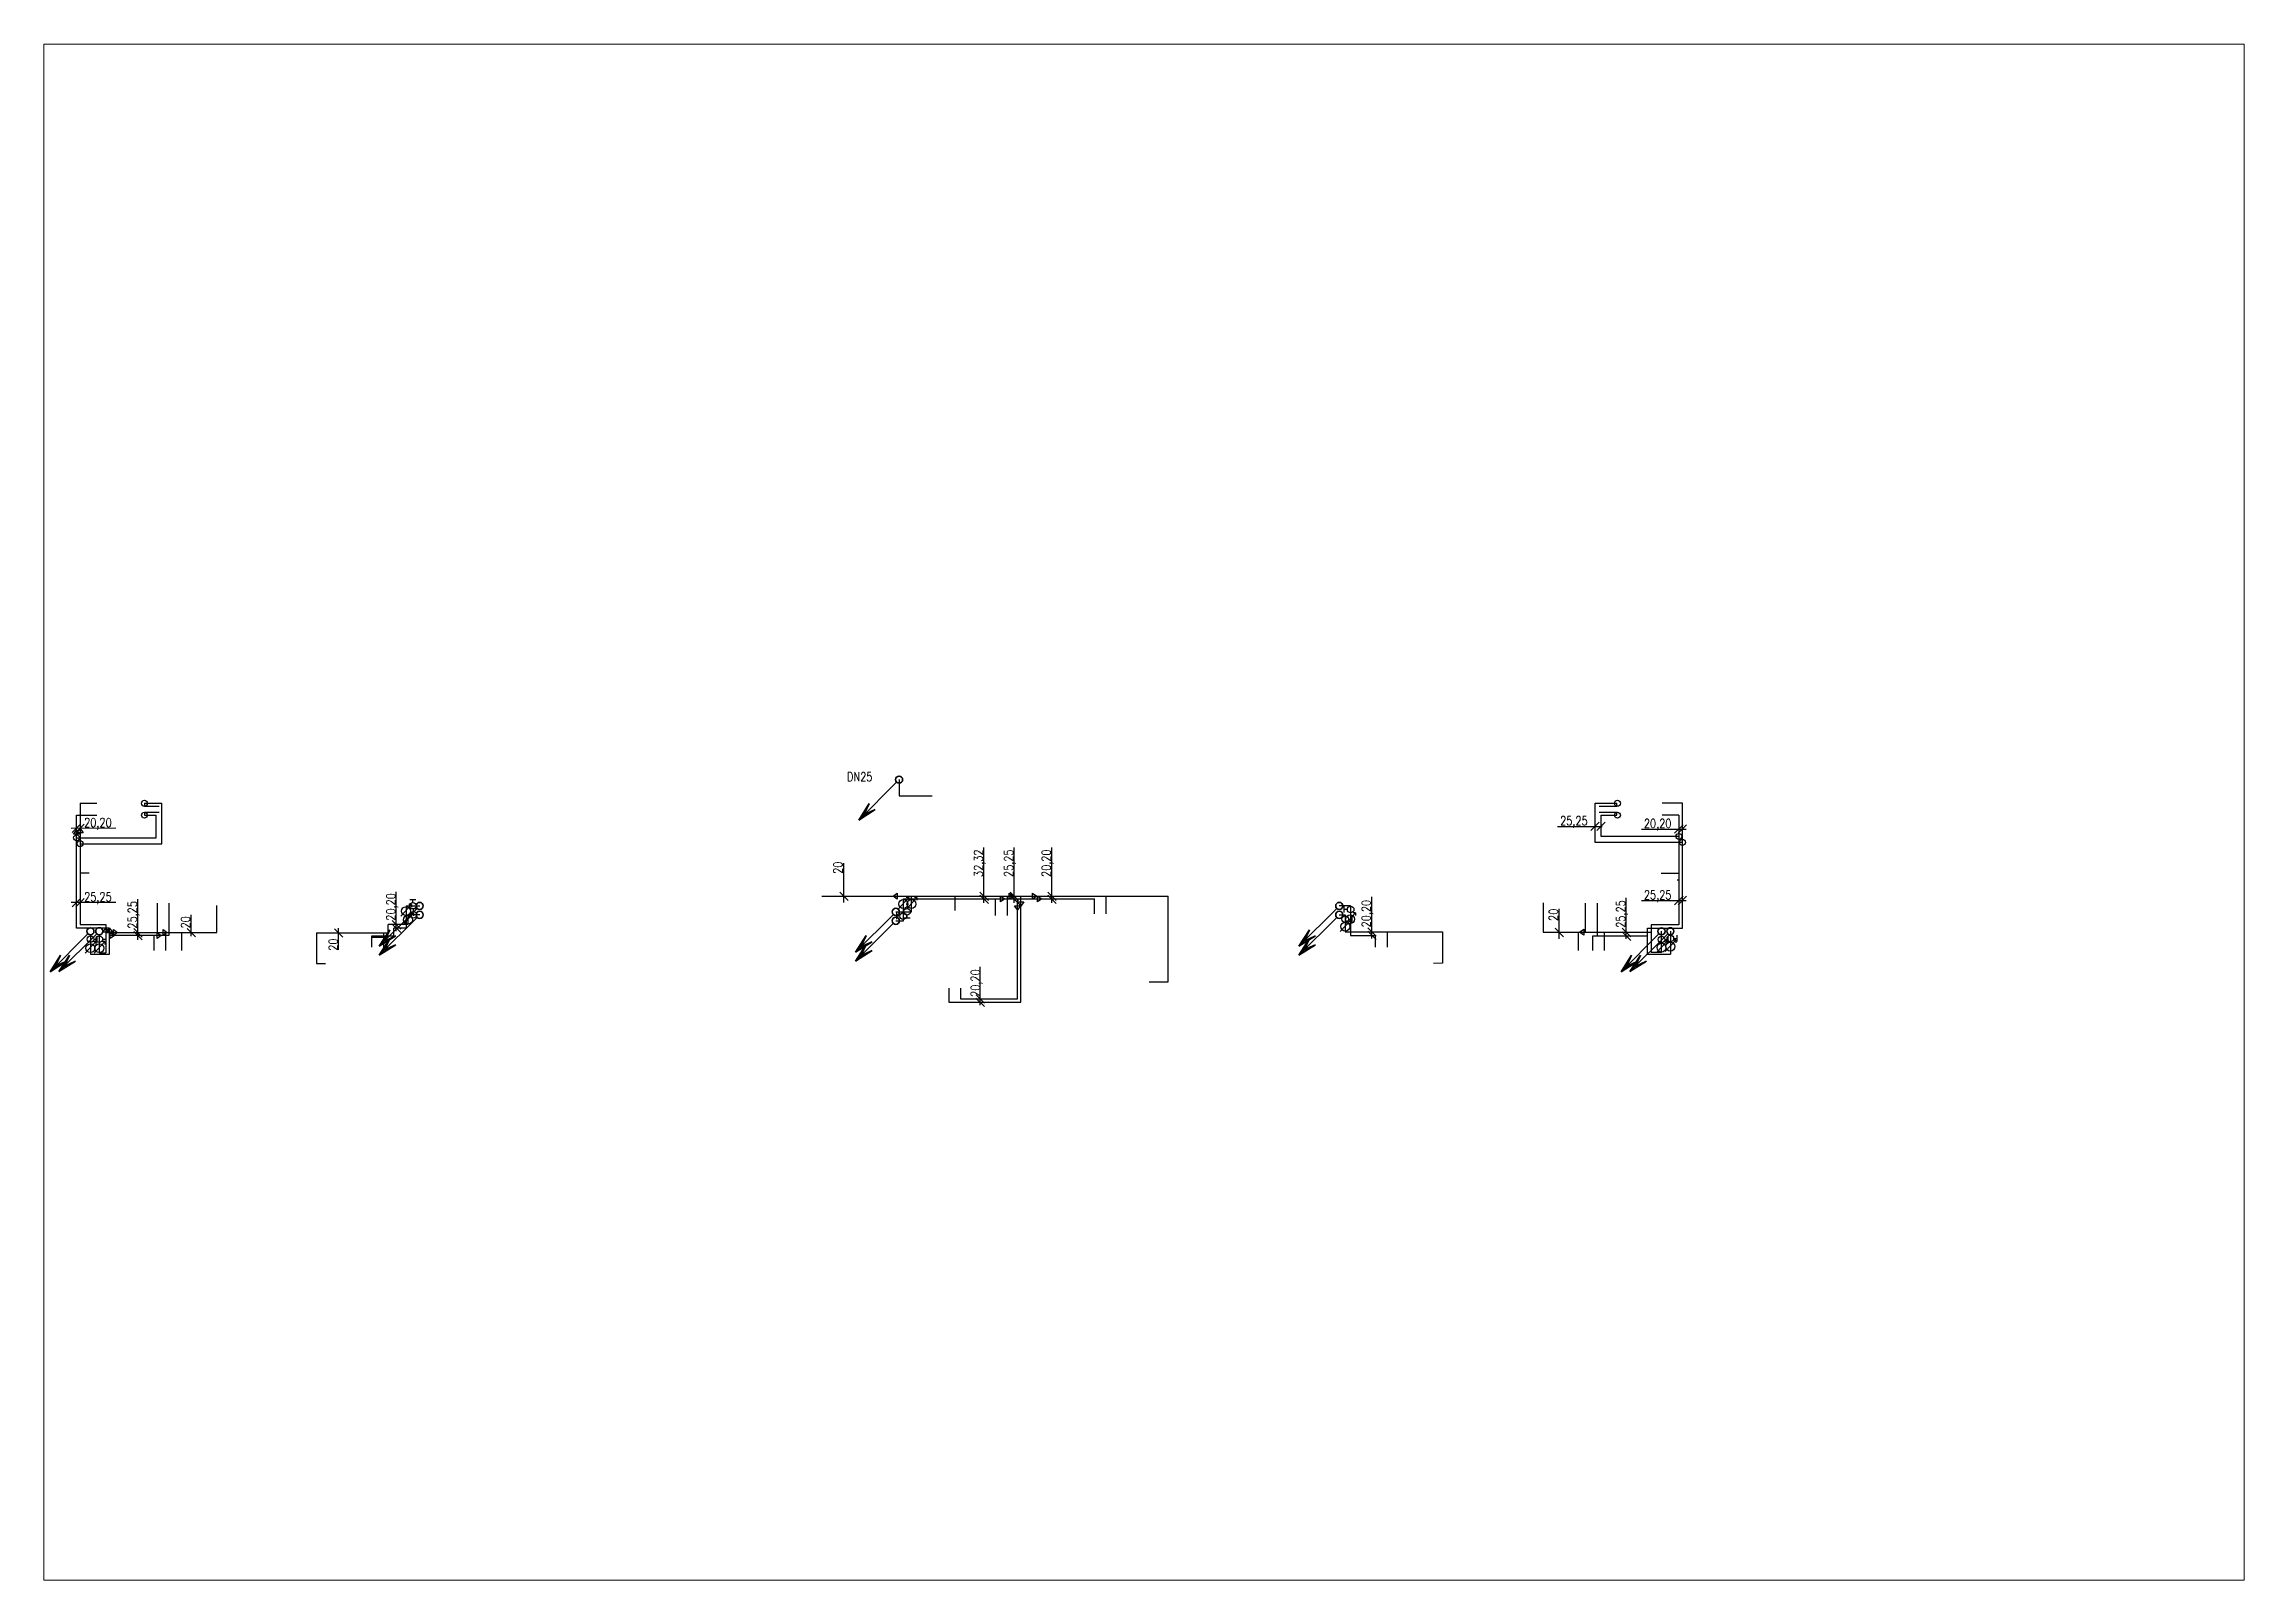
# Paper-space layout 'Layout1' of a CAD drawing. Header units: millimetres. Extents: x 29 to 260, y 20 to 181.
# The model-space entities are those that its viewports show. They can reach past a viewport. Long polylines and large blocks are cut down to what shows.
import ezdxf

# ---------------------------------------------------------------- set-up
doc = ezdxf.new("R2010")
doc.units = ezdxf.units.MM
doc.linetypes.add('STUDENA2', pattern=[10, 6, -2, 0, -2])
doc.linetypes.add('TEPLA2', pattern=[11.5, 6, -2, 0, -1.5, 0, -2])
doc.layers.get('0').update_dxf_attribs({"color": 5})
for name, color, linetype in [('XREF', 5, 'Continuous'), ('ZT-V_TEPLA', 5, 'TEPLA2'), ('ZT_ARMAT', 5, 'Continuous'), ('ZT_POZARNI', 5, 'HYDRANT'), ('ZT_V_STU', 5, 'STUDENA2'), ('ZT_VKOTY', 5, 'Continuous'), ('ZT_VTVAR', 5, 'Continuous')]:
    doc.layers.add(name, color=color, linetype=linetype)
doc.layers.add('ZT_STOUP', color=5, linetype='Continuous', lineweight=35)
doc.styles.add('CARY', font='simplex.shx', dxfattribs={"height": 1.5})
doc.styles.add('POPIS_KANALIZACE', font='romans.shx', dxfattribs={"width": 0.8, "height": 400})
doc.linetypes.add('HYDRANT', pattern='A,8,-1.5,["H",CARY,S=1,R=0,X=0,Y=-0.7],-2.8', length=12.3)

# ---------------------------------------------------------------- blocks, each defined once
blk = doc.blocks.new('A$C5a4ac31c')
at = {"layer": 'ZT_ARMAT'}
for p, q in [((-107, -75), (-107, 75)), ((-107, 75), (0, 0)), ((0, 0), (-107, -75))]:
    blk.add_line(p, q, dxfattribs=at)
blk.add_point((-107, 0), dxfattribs=at)
blk = doc.blocks.new('stoup')
at = {"layer": 'ZT_STOUP'}
for p, q in [((65972, -6610), (66723, -5311)), ((66723, -5311), (66349, -5717)), ((66349, -5717), (66618, -5493)), ((66723, -5311), (66558, -5837)), ((66558, -5837), (66618, -5493))]:
    blk.add_line(p, q, dxfattribs=at)
blk.add_circle((65922, -6696), 100, dxfattribs=at)
blk = doc.blocks.new('A$C66eb9e80')
at = {"layer": 'ZT_VTVAR'}
for p, q in [((-143, -139), (155, 183)), ((155, 183), (81, 183)), ((155, 183), (155, 108))]:
    blk.add_line(p, q, dxfattribs=at)
blk.add_circle((0, 0), 125, dxfattribs=at)
blk = doc.blocks.new('ventil_obecny')
at = {"layer": 'ZT_ARMAT'}
for p, q in [((0, -217), (-106, -217)), ((0, -111), (0, -217)), ((106, -217), (0, -217))]:
    blk.add_line(p, q, dxfattribs=at)
blk.add_circle((0, 0), 111, dxfattribs=at)

msp = doc.modelspace()

# ---------------------------------------------------------------- linework, layer by layer
at = {"layer": 'XREF'}
msp.add_line((-290, 63180), (-90, 63180), dxfattribs=at)
at = {"layer": 'ZT-V_TEPLA', "ltscale": 50}
for p, q in [((20270, 65431), (20637, 65431)), ((20270, 64774), (20270, 65431)), ((20637, 65381), (20637, 65431)), ((21738, 65430), (21398, 65430)), ((21738, 64180), (21738, 65430)), ((-5242, 64250), (-5242, 65230)), ((-5242, 65230), (-4902, 65230)), ((-4101, 65281), (-3852, 65281)), ((-4101, 65281), (-4101, 65231)), ((-4101, 65231), (-3907, 65231)), ((-3907, 64851), (-3907, 65231)), ((20338, 65381), (20637, 65381)), ((-5242, 64851), (-3907, 64851)), ((21738, 64774), (20270, 64774)), ((-5242, 63334), (-5242, 64250)), ((21738, 63330), (21738, 64180)), ((-3690, 63750), (-3690, 63207)), ((293, 63706), (293, 63331)), ((293, 63706), (523, 63706)), ((8649, 63456), (8649, 63822)), ((8649, 63822), (11858, 63822)), ((10198, 63545), (10198, 63822)), ((10565, 62146), (10565, 63822)), ((11858, 63570), (11858, 63822)), ((16164, 63706), (15973, 63706)), ((16164, 63706), (16164, 63210)), ((20303, 63750), (20303, 63202)), ((-4689, 63334), (-5242, 63334)), ((-5009, 63219), (-5009, 62895)), ((-4689, 63260), (-4689, 63334)), ((-4689, 63207), (-4689, 63260)), ((-3690, 63207), (-4689, 63207)), ((-4689, 62895), (-4689, 63207)), ((-3940, 62955), (-3940, 63207)), ((293, 63331), (86, 63331)), ((86, 63205), (86, 63331)), ((8523, 63456), (8649, 63456)), ((16164, 63210), (16581, 63210)), ((16581, 63010), (16581, 63210)), ((21151, 62897), (21151, 63330)), ((21151, 63330), (21738, 63330)), ((21535, 63280), (21535, 62897)), ((-5009, 62895), (-4689, 62895)), ((-282, 63010), (-282, 63205)), ((-282, 63205), (86, 63205)), ((20230, 63202), (21151, 63202)), ((20230, 62955), (20230, 63202)), ((21151, 62897), (21535, 62897)), ((9611, 62325), (9611, 62146)), ((9611, 62146), (10565, 62146))]:
    msp.add_line(p, q, dxfattribs=at)
at = {"layer": 'ZT_ARMAT'}
for centre in [(-4101, 65431), (20646, 65431), (-4101, 65231), (20646, 65231), (-5242, 64851), (-5182, 64751), (21678, 64874), (21738, 64774)]:
    msp.add_circle(centre, 50, dxfattribs=at)
at = {"layer": 'ZT_POZARNI'}
for p, q in [((8577, 65828), (8577, 65557)), ((8577, 65557), (9132, 65557))]:
    msp.add_line(p, q, dxfattribs=at)
at = {"layer": 'ZT_V_STU', "ltscale": 50}
for p, q in [((-5182, 65430), (-5182, 64142)), ((-5182, 65430), (-4902, 65430)), ((-4101, 65431), (-3807, 65431)), ((-4101, 65431), (-4101, 65381)), ((-3807, 64751), (-3807, 65431)), ((-4101, 65381), (-3852, 65381)), ((20338, 65281), (20637, 65281)), ((20370, 65231), (20637, 65231)), ((20370, 64874), (20370, 65231)), ((20637, 65231), (20637, 65281)), ((21678, 65230), (21398, 65230)), ((21678, 65230), (21678, 64142)), ((-5182, 64751), (-3807, 64751)), ((21678, 64874), (20370, 64874)), ((-5028, 64254), (-5182, 64254)), ((-5182, 64142), (-5182, 63394)), ((21383, 64255), (21678, 64255)), ((21648, 64142), (21678, 64142)), ((21678, 64142), (21678, 63390)), ((-3890, 63750), (-3890, 63257)), ((-2883, 63257), (-2883, 63714)), ((7279, 63871), (13100, 63871)), ((8523, 63606), (8785, 63606)), ((8785, 63606), (8785, 63871)), ((9511, 63870), (9511, 63631)), ((10398, 63545), (10398, 63870)), ((10625, 62086), (10625, 63871)), ((12058, 63570), (12058, 63871)), ((13100, 62427), (13100, 63871)), ((19400, 63758), (19400, 63262)), ((20103, 63750), (20103, 63262)), ((-5182, 63394), (-4749, 63394)), ((-4860, 63220), (-4860, 62915)), ((-4749, 63394), (-4749, 62915)), ((-4749, 63257), (-2883, 63257)), ((-3740, 62955), (-3740, 63257)), ((-3471, 62955), (-3471, 63257)), ((-1211, 63251), (-1211, 62740)), ((-1211, 63251), (-7, 63251)), ((-82, 63010), (-82, 63251)), ((325, 63391), (-7, 63391)), ((-7, 63251), (-7, 63391)), ((523, 63556), (325, 63556)), ((325, 63556), (325, 63391)), ((15973, 63556), (16073, 63556)), ((16073, 63556), (16073, 63270)), ((16073, 63270), (17707, 63269)), ((16781, 63010), (16781, 63270)), ((17707, 63269), (17707, 62741)), ((19400, 63262), (21211, 63262)), ((19990, 62955), (19990, 63262)), ((20430, 62955), (20430, 63262)), ((21678, 63390), (21211, 63390)), ((21211, 63390), (21211, 62925)), ((21386, 62925), (21386, 63279)), ((-4860, 62915), (-4749, 62915)), ((21386, 62925), (21211, 62925)), ((-1211, 62740), (-1057, 62740)), ((17707, 62741), (17553, 62740)), ((9411, 62325), (9411, 62086)), ((12779, 62427), (13100, 62427)), ((9411, 62086), (10625, 62086))]:
    msp.add_line(p, q, dxfattribs=at)
at = {"layer": 'ZT_VKOTY'}
for p, q in [((-5316, 64941), (-5174, 65082)), ((-5256, 64941), (-5114, 65082)), ((20199, 64972), (20341, 65113)), ((20299, 64972), (20441, 65113)), ((21607, 64927), (21749, 65069)), ((21668, 64927), (21809, 65069)), ((-5331, 65014), (-4584, 65016)), ((10002, 63760), (10002, 64685)), ((10509, 63760), (10509, 64685)), ((11141, 63760), (11141, 64685)), ((19641, 65042), (20390, 65042)), ((21050, 64998), (21798, 64998)), ((7649, 63761), (7649, 64423)), ((-5331, 63766), (-4584, 63767)), ((-5316, 63692), (-5175, 63833)), ((-5256, 63692), (-5115, 63833)), ((-4213, 63138), (-4213, 63819)), ((129, 63281), (129, 63943)), ((7724, 63796), (7582, 63938)), ((10077, 63796), (9935, 63937)), ((10077, 63748), (9935, 63889)), ((10583, 63796), (10442, 63937)), ((10583, 63748), (10442, 63889)), ((11215, 63796), (11074, 63937)), ((11215, 63748), (11074, 63889)), ((16518, 63159), (16518, 63861)), ((19666, 63152), (19666, 63659)), ((20795, 63152), (20795, 63840)), ((21050, 63796), (21798, 63796)), ((21607, 63726), (21749, 63867)), ((21668, 63726), (21809, 63867)), ((-4139, 63183), (-4280, 63325)), ((-4139, 63133), (-4280, 63275)), ((-3244, 63186), (-3386, 63328)), ((-3318, 63195), (-3319, 63558)), ((-769, 63180), (-911, 63321)), ((-840, 62970), (-840, 63333)), ((204, 63316), (62, 63458)), ((204, 63256), (62, 63398)), ((16593, 63195), (16452, 63336)), ((16593, 63139), (16452, 63280)), ((19740, 63187), (19599, 63329)), ((20870, 63187), (20728, 63329)), ((20870, 63127), (20728, 63268)), ((9939, 62035), (9939, 62681)), ((10010, 62015), (9868, 62156)), ((10014, 62071), (9872, 62212))]:
    msp.add_line(p, q, dxfattribs=at)

# ---------------------------------------------------------------- block references
for name, p, xscale, yscale, zscale in [('A$C66eb9e80', (293, 63618), 0.6, 0.6, 0.6), ('A$C66eb9e80', (325, 63473), 0.6, 0.6, 0.6), ('A$C66eb9e80', (8649, 63737), 0.6, 0.6, 0.6), ('ventil_obecny', (8710, 63606), 0.5, 0.5, 0.5), ('A$C66eb9e80', (8785, 63737), 0.6, 0.6, 0.6), ('A$C66eb9e80', (16155, 63482), 0.6, 0.6, 0.6), ('A$C66eb9e80', (16073, 63358), 0.6, 0.6, 0.6), ('A$C66eb9e80', (-5009, 62995), 0.6, 0.6, 0.6), ('A$C66eb9e80', (-4860, 62995), 0.6, 0.6, 0.6), ('A$C66eb9e80', (21386, 63004), 0.6, 0.6, 0.6), ('A$C66eb9e80', (21535, 63022), 0.6, 0.6, 0.6)]:
    msp.add_blockref(name, p, dxfattribs=dict(xscale=xscale, yscale=yscale, zscale=zscale))
for p, xscale, yscale, zscale, rotation in [((408, 63706), 0.4999999999999998, 0.4999999999999998, 0.4999999999999998, 180.0220371473701), ((418, 63556), 0.4999999999999997, 0.4999999999999997, 0.4999999999999997, 180.0220371473701), ((8646, 63535), 0.5, 0.5, 0.5, 270), ((16164, 63646), 0.5, 0.5, 0.5, 270), ((16073, 63482), 0.5, 0.5, 0.5, 89.99999999999615), ((21535, 63160), 0.5, 0.5, 0.5, 89.99999999999999), ((-5009, 63145), 0.4999999999999998, 0.4999999999999998, 0.4999999999999998, 90.02203714737014), ((-4860, 63145), 0.4999999999999999, 0.4999999999999999, 0.4999999999999999, 90.02203714737014), ((21386, 63142), 0.5, 0.5, 0.5, 89.99999999999999)]:
    msp.add_blockref('ventil_obecny', p, dxfattribs=dict(xscale=xscale, yscale=yscale, zscale=zscale, rotation=rotation))
at = {"layer": 'ZT_STOUP', "extrusion": (0, 0, -1), "xscale": 0.6000000000000006, "yscale": 0.6000000000000006, "zscale": 0.6000000000000006, "rotation": 255.044492483202}
for p in [(5512, 103005), (13566, 100882), (13566, 100732), (5566, 100782), (-1884, 100882), (-1884, 100732), (19098, 100455), (18949, 100456), (5566, 100632), (-7297, 100455), (-7446, 100456)]:
    msp.add_blockref('stoup', p, dxfattribs=at)
at = {"layer": 'ZT_VKOTY', "xscale": 0.6666666666666667, "yscale": 0.6666666666666667, "zscale": 0.6666666666666667}
for p, rotation in [((-5242, 64981), 89.99999999999895), ((-5182, 65006), 89.99999999999895), ((8475, 63870), 179.478177112924), ((10565, 63637), 269.9999999999988), ((10625, 63702), 269.9999999999988), ((-4749, 63334), 90.00000000000225), ((-4689, 63334), 90.00000000000225), ((20008, 63262), 180.0000000000148)]:
    msp.add_blockref('A$C5a4ac31c', p, dxfattribs=dict(at, rotation=rotation))
for p in [(10355, 63822), (10499, 63870), (10890, 63871), (10975, 63822), (-4605, 63207), (-4552, 63257), (-3818, 63207), (-3717, 63257)]:
    msp.add_blockref('A$C5a4ac31c', p, dxfattribs=at)

# ---------------------------------------------------------------- texts
at = {"layer": 'ZT_VKOTY', "style": 'POPIS_KANALIZACE', "width": 0.8}
for s, p in [('DN25', (7703, 65802)), ('20,20', (-5115, 65031)), ('25,25', (-5115, 63782))]:
    msp.add_text(s, height=150, dxfattribs=at).set_placement(p)
for s, rotation, p in [('25,25', 360, (19683, 65062)), ('20,20', 360, (21091, 65017)), ('20', 90, (7625, 64244)), ('32,32', 90, (9986, 64192)), ('25,25', 90, (10493, 64192)), ('20,20', 90, (11125, 64192)), ('25,25', 360, (21091, 63816)), ('25,25', 90, (-4229, 63324)), ('20,20', 90, (113, 63458)), ('20,20', 90, (16499, 63345)), ('20', 90, (19646, 63453)), ('25,25', 90, (20776, 63338)), ('20', 90, (-3335, 63328)), ('20', 90, (-856, 62953)), ('20,20', 90, (9933, 62176))]:
    msp.add_text(s, height=150, rotation=rotation, dxfattribs=at).set_placement(p)

psp = doc.layouts.get("Layout1")

# ---------------------------------------------------------------- viewports
at = {"layer": 'XREF'}
psp.add_viewport(center=(144.23, 100.75), size=(230.77, 161.2053), view_center_point=(12692, 65283.77), view_height=25820.079, dxfattribs=at)

doc.saveas('drawing.dxf')
